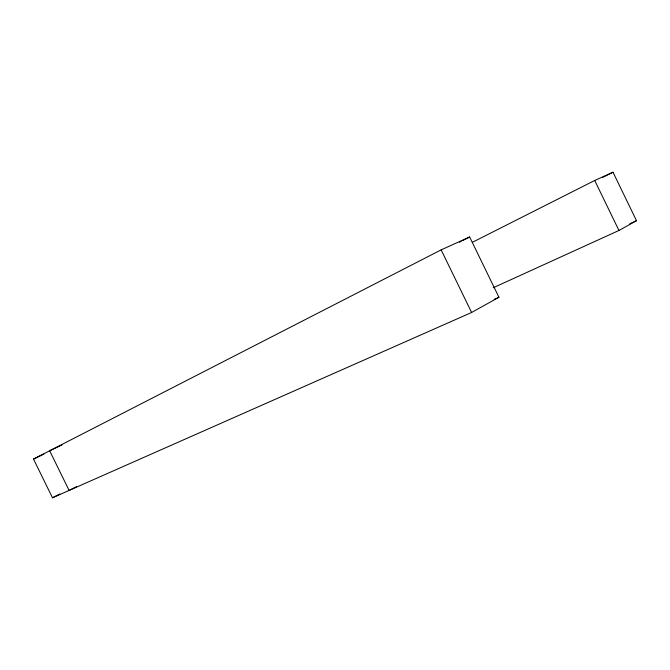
<?xml version="1.0" encoding="UTF-8"?>
<svg xmlns="http://www.w3.org/2000/svg" width="670" height="670" viewBox="0 0 670 670"><rect width="100%" height="100%" fill="white"/><g stroke="black" fill="none" stroke-linecap="round" stroke-linejoin="round"><path stroke-width="1" d="M471.605 312.48L498.941 297.262L469.645 236.987L441.153 249.868L33.5 459.059L52.486 497.785L471.605 312.48L441.153 249.868M493.279 287.731L618.954 230.472L636.5 220.706L613 172.215L594.709 180.473L472.383 242.314M76.522 486.613L69.102 490.44L49.664 450.768L61.925 444.972M52.486 497.785L59.89 493.974M459.402 242.23L461.262 241.275M463.129 240.329L469.645 236.987M602.74 177.391L613 172.215M33.5 459.059L43.86 454.159M629.85 223.747L636.5 220.706M494.159 299.389L498.941 297.262M594.709 180.473L618.954 230.472"/></g></svg>
